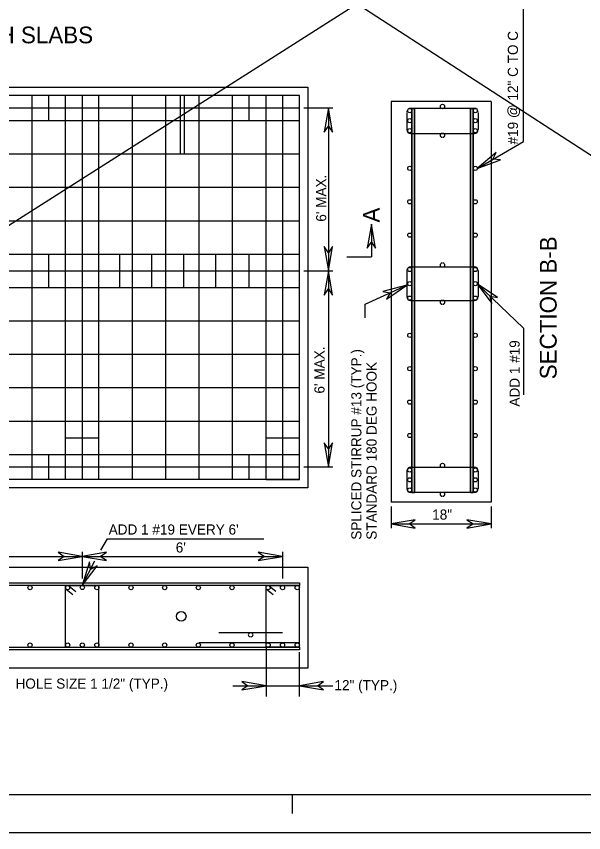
# Model space of a CAD drawing. Extents: x 212974.83 to 212977.76, y 620258.42 to 620260.25.
# Drawn here: x 212975.973 to 212976.594, y 620258.417 to 620259.312 of the extents above; entities that cross this region are included whole.
import ezdxf

# ---------------------------------------------------------------- set-up
doc = ezdxf.new("R2010")
doc.units = 0
for name, color, linetype in [('1', 7, 'Continuous'), ('10', 7, 'Continuous'), ('3', 7, 'Continuous'), ('4', 7, 'Continuous'), ('41', 7, 'Continuous'), ('5', 7, 'Continuous'), ('63', 7, 'Continuous')]:
    doc.layers.add(name, color=color, linetype=linetype)

msp = doc.modelspace()

# ---------------------------------------------------------------- linework, layer by layer
at = {"layer": '1'}
for p, q in [((212974.98381, 620258.45885), (212977.73376, 620258.45885)), ((212976.27546, 620258.43802), (212976.27546, 620258.45885)), ((212977.76493, 620258.41717), (212974.8305, 620258.41717))]:
    msp.add_line(p, q, dxfattribs=at)
for points in [[(212976.31476, 620259.21137), (212976.3102, 620259.18479), (212976.31476, 620259.19162), (212976.31932, 620259.18479)], [(212976.47794, 620259.1452), (212976.50321, 620259.1546), (212976.49501, 620259.15511), (212976.49864, 620259.16248)], [(212976.47794, 620259.1452), (212976.50321, 620259.1546), (212976.49501, 620259.15511), (212976.49864, 620259.16248)], [(212976.36188, 620259.08416), (212976.35733, 620259.05758), (212976.36188, 620259.06442), (212976.36644, 620259.05758)], [(212976.31476, 620259.03297), (212976.31932, 620259.05955), (212976.31476, 620259.05272), (212976.3102, 620259.05955)], [(212976.31476, 620259.03297), (212976.3102, 620259.00639), (212976.31476, 620259.01322), (212976.31932, 620259.00639)], [(212976.40064, 620259.01712), (212976.37456, 620259.01027), (212976.38266, 620259.00895), (212976.37833, 620259.00197)], [(212976.47794, 620259.01883), (212976.49389, 620258.99709), (212976.49214, 620259.00512), (212976.50022, 620259.00365)], [(212976.31476, 620258.81798), (212976.31932, 620258.84456), (212976.31476, 620258.83772), (212976.3102, 620258.84456)], [(212976.3834, 620258.75549), (212976.40998, 620258.75093), (212976.40315, 620258.75549), (212976.40998, 620258.76004)], [(212976.49318, 620258.75549), (212976.4666, 620258.76004), (212976.47344, 620258.75549), (212976.4666, 620258.75093)], [(212976.04521, 620258.72001), (212976.01863, 620258.72456), (212976.02547, 620258.72001), (212976.01863, 620258.71545)], [(212976.04521, 620258.72001), (212976.07179, 620258.71545), (212976.06496, 620258.72001), (212976.07179, 620258.72456)], [(212976.26457, 620258.72001), (212976.23799, 620258.72456), (212976.24482, 620258.72001), (212976.23799, 620258.71545)], [(212976.04521, 620258.68816), (212976.06137, 620258.70975), (212976.0542, 620258.70574), (212976.05325, 620258.7139)], [(212976.24648, 620258.57819), (212976.2199, 620258.58274), (212976.22674, 620258.57819), (212976.2199, 620258.57363)], [(212976.28301, 620258.57819), (212976.30959, 620258.57363), (212976.30275, 620258.57819), (212976.30959, 620258.58274)]]:
    msp.add_lwpolyline(points, close=True, dxfattribs=at)
at = {"layer": '10'}
for p, q in [((212976.28783, 620259.21137), (212976.31951, 620259.21137)), ((212976.31476, 620259.21137), (212976.31476, 620259.03297)), ((212976.28783, 620259.03297), (212976.31951, 620259.03297)), ((212976.31476, 620259.03297), (212976.31476, 620258.81798)), ((212976.35511, 620258.99643), (212976.40064, 620259.01712)), ((212976.35511, 620258.98151), (212976.35511, 620258.99643)), ((212976.28783, 620258.81798), (212976.31951, 620258.81798)), ((212976.3834, 620258.7745), (212976.3834, 620258.75074)), ((212976.49318, 620258.7745), (212976.49318, 620258.75074)), ((212976.3834, 620258.75549), (212976.49318, 620258.75549)), ((212975.82564, 620258.72001), (212976.04521, 620258.72001)), ((212976.04521, 620258.72001), (212976.26457, 620258.72001)), ((212976.24648, 620258.62046), (212976.24648, 620258.56638)), ((212976.28301, 620258.56638), (212976.28301, 620258.61507)), ((212976.20996, 620258.57819), (212976.24648, 620258.57819)), ((212976.24648, 620258.57819), (212976.28301, 620258.57819)), ((212976.28301, 620258.57819), (212976.31953, 620258.57819))]:
    msp.add_line(p, q, dxfattribs=at)
for points in [[(212976.47794, 620259.1452), (212976.52849, 620259.17454), (212976.52849, 620259.33506)], [(212976.47794, 620259.01883), (212976.52849, 620258.97002), (212976.52849, 620258.89711)], [(212976.06569, 620258.72665), (212976.07286, 620258.73902), (212976.24412, 620258.73902)], [(212976.04521, 620258.68816), (212976.05898, 620258.7151)]]:
    msp.add_lwpolyline(points, dxfattribs=at)
at = {"layer": '3'}
for p, q in [((212976.04521, 620258.7248), (212976.04521, 620258.69574)), ((212976.26457, 620258.7248), (212976.26457, 620258.69574))]:
    msp.add_line(p, q, dxfattribs=at)
at = {"layer": '4'}
for p, q in [((212976.28308, 620259.22509), (212975.28202, 620259.22509)), ((212975.99032, 620258.80425), (212975.99032, 620259.22509)), ((212976.00862, 620259.19765), (212976.00862, 620259.22509)), ((212976.06351, 620259.22509), (212976.02691, 620259.22509)), ((212976.02691, 620258.80425), (212976.02691, 620259.22509)), ((212976.04521, 620259.22509), (212976.04521, 620258.80425)), ((212976.06351, 620258.80425), (212976.06351, 620259.22509)), ((212976.1001, 620258.80425), (212976.1001, 620259.22509)), ((212976.1367, 620258.80425), (212976.1367, 620259.22509)), ((212976.15291, 620259.16105), (212976.15291, 620259.22509)), ((212976.15708, 620259.16105), (212976.15708, 620259.22509)), ((212976.17329, 620258.80425), (212976.17329, 620259.22509)), ((212976.20989, 620258.80425), (212976.20989, 620259.22509)), ((212976.22818, 620259.19765), (212976.22818, 620259.22509)), ((212976.24648, 620258.80425), (212976.24648, 620259.22509)), ((212976.24648, 620258.80425), (212976.24648, 620259.22509)), ((212976.24648, 620258.80425), (212976.24648, 620259.22509)), ((212976.26478, 620258.80425), (212976.26478, 620259.22509)), ((212976.28308, 620258.80425), (212976.28308, 620259.22509)), ((212975.29007, 620259.21137), (212976.28308, 620259.21137)), ((212976.47481, 620259.21095), (212976.40479, 620259.21095)), ((212976.40063, 620259.20611), (212976.40065, 620259.18767)), ((212976.47898, 620259.20611), (212976.47898, 620259.18767)), ((212975.29813, 620259.19765), (212976.28308, 620259.19765)), ((212976.40482, 620259.18351), (212976.47481, 620259.18351)), ((212975.3196, 620259.16105), (212976.28308, 620259.16105)), ((212975.34107, 620259.12446), (212976.28308, 620259.12446)), ((212975.36255, 620259.08786), (212976.28308, 620259.08786)), ((212975.38402, 620259.05127), (212976.28308, 620259.05127)), ((212976.00862, 620259.01467), (212976.00862, 620259.05127)), ((212976.08625, 620259.01467), (212976.08625, 620259.05127)), ((212976.12129, 620259.01467), (212976.12129, 620259.05127)), ((212976.15632, 620259.01467), (212976.15632, 620259.05127)), ((212976.19135, 620259.01467), (212976.19135, 620259.05127)), ((212976.22818, 620259.01467), (212976.22818, 620259.05127)), ((212975.39476, 620259.03297), (212976.28308, 620259.03297)), ((212976.02691, 620259.03297), (212976.06351, 620259.03297)), ((212976.40062, 620259.03296), (212976.40066, 620259.00469)), ((212976.40479, 620259.03713), (212976.47481, 620259.03713)), ((212976.47898, 620259.03296), (212976.47898, 620259.0047)), ((212975.4055, 620259.01467), (212976.28308, 620259.01467)), ((212976.40482, 620259.00053), (212976.47481, 620259.00053)), ((212975.42697, 620258.97808), (212976.28308, 620258.97808)), ((212975.44845, 620258.94148), (212976.28308, 620258.94148)), ((212975.46992, 620258.90489), (212976.28308, 620258.90489)), ((212975.4914, 620258.86829), (212976.28308, 620258.86829)), ((212976.02691, 620258.85), (212976.06351, 620258.85)), ((212976.24648, 620258.85), (212976.28308, 620258.85)), ((212975.51287, 620258.8317), (212976.28308, 620258.8317)), ((212976.00862, 620258.80425), (212976.00862, 620258.8317)), ((212976.22818, 620258.80425), (212976.22818, 620258.8317)), ((212975.52092, 620258.81798), (212976.28308, 620258.81798)), ((212976.40479, 620258.81756), (212976.47481, 620258.81756)), ((212976.40063, 620258.81339), (212976.40065, 620258.79427)), ((212976.47898, 620258.81339), (212976.47898, 620258.79428)), ((212976.28308, 620258.80425), (212975.52898, 620258.80425)), ((212976.24648, 620258.80425), (212976.28308, 620258.80425)), ((212976.29223, 620258.7951), (212976.29223, 620258.7951)), ((212976.29223, 620258.7951), (212976.29223, 620258.7951)), ((212976.47481, 620258.79011), (212976.40482, 620258.79011)), ((212975.36821, 620258.69095), (212976.28301, 620258.69095)), ((212976.28301, 620258.69095), (212976.28301, 620258.68808)), ((212976.28301, 620258.68808), (212975.36821, 620258.68808)), ((212976.02691, 620258.68808), (212976.06404, 620258.68808)), ((212976.02691, 620258.62046), (212976.02691, 620258.68808)), ((212976.02759, 620258.68414), (212976.03482, 620258.67836)), ((212976.03085, 620258.6874), (212976.03807, 620258.68162)), ((212976.06351, 620258.62046), (212976.06351, 620258.68808)), ((212976.24648, 620258.68808), (212976.28301, 620258.68808)), ((212976.24648, 620258.62046), (212976.24648, 620258.68808)), ((212976.24716, 620258.68414), (212976.25438, 620258.67836)), ((212976.25042, 620258.6874), (212976.25725, 620258.68194)), ((212976.28301, 620258.62046), (212976.28301, 620258.68808)), ((212976.26463, 620258.63608), (212976.19464, 620258.63608)), ((212975.36821, 620258.62046), (212976.28301, 620258.62046)), ((212976.02691, 620258.62046), (212976.06351, 620258.62046)), ((212976.28301, 620258.62046), (212976.24648, 620258.62046)), ((212976.28301, 620258.62046), (212976.28301, 620258.61759)), ((212976.28301, 620258.61759), (212975.36821, 620258.61759))]:
    msp.add_line(p, q, dxfattribs=at)
for points in [[(212976.40627, 620259.21095), (212976.4091, 620259.21095), (212976.4091, 620258.79011), (212976.40627, 620258.79011)], [(212976.4091, 620259.21095), (212976.40627, 620259.21095), (212976.40627, 620258.79011), (212976.4091, 620258.79011)], [(212976.47054, 620259.21095), (212976.47336, 620259.21095), (212976.47336, 620258.79011), (212976.47054, 620258.79011)], [(212976.47336, 620259.21095), (212976.47054, 620259.21095), (212976.47054, 620258.79011), (212976.47336, 620258.79011)]]:
    msp.add_lwpolyline(points, close=True, dxfattribs=at)
for centre, radius in [((212976.40395, 620259.20851), 0.00229), ((212976.40395, 620259.20851), 0.00229), ((212976.47565, 620259.20851), 0.00229), ((212976.47565, 620259.20851), 0.00229), ((212976.40397, 620259.1975), 0.00229), ((212976.40397, 620259.1975), 0.00229), ((212976.47565, 620259.1975), 0.00229), ((212976.47565, 620259.1975), 0.00229), ((212976.40398, 620259.18648), 0.00229), ((212976.40398, 620259.18648), 0.00229), ((212976.47565, 620259.18648), 0.00229), ((212976.47565, 620259.18648), 0.00229), ((212976.40398, 620259.1452), 0.00229), ((212976.40398, 620259.1452), 0.00229), ((212976.47565, 620259.1452), 0.00229), ((212976.47565, 620259.1452), 0.00229), ((212976.40398, 620259.1086), 0.00229), ((212976.40398, 620259.1086), 0.00229), ((212976.47565, 620259.1086), 0.00229), ((212976.47565, 620259.1086), 0.00229), ((212976.40398, 620259.07201), 0.00229), ((212976.40398, 620259.07201), 0.00229), ((212976.47565, 620259.07201), 0.00229), ((212976.47565, 620259.07201), 0.00229), ((212976.40395, 620259.03439), 0.00229), ((212976.40395, 620259.03439), 0.00229), ((212976.47565, 620259.03439), 0.00229), ((212976.47565, 620259.03439), 0.00229), ((212976.40398, 620259.01883), 0.00229), ((212976.40398, 620259.01883), 0.00229), ((212976.47565, 620259.01883), 0.00229), ((212976.47565, 620259.01883), 0.00229), ((212976.40398, 620259.00298), 0.00229), ((212976.40398, 620259.00298), 0.00229), ((212976.47565, 620259.00298), 0.00229), ((212976.47565, 620259.00298), 0.00229), ((212976.40398, 620258.96222), 0.00229), ((212976.40398, 620258.96222), 0.00229), ((212976.47565, 620258.96222), 0.00229), ((212976.47565, 620258.96222), 0.00229), ((212976.40398, 620258.92563), 0.00229), ((212976.40398, 620258.92563), 0.00229), ((212976.47565, 620258.92563), 0.00229), ((212976.47565, 620258.92563), 0.00229), ((212976.40398, 620258.88904), 0.00229), ((212976.40398, 620258.88904), 0.00229), ((212976.47565, 620258.88904), 0.00229), ((212976.47565, 620258.88904), 0.00229), ((212976.40398, 620258.85244), 0.00229), ((212976.40398, 620258.85244), 0.00229), ((212976.47565, 620258.85244), 0.00229), ((212976.47565, 620258.85244), 0.00229), ((212976.40395, 620258.81471), 0.00229), ((212976.40395, 620258.81471), 0.00229), ((212976.47565, 620258.81471), 0.00229), ((212976.47565, 620258.81471), 0.00229), ((212976.40398, 620258.80384), 0.00229), ((212976.40398, 620258.80384), 0.00229), ((212976.47565, 620258.80384), 0.00229), ((212976.47565, 620258.80384), 0.00229), ((212976.40398, 620258.79267), 0.00229), ((212976.40398, 620258.79267), 0.00229), ((212976.47565, 620258.79267), 0.00229), ((212976.47565, 620258.79267), 0.00229), ((212975.98798, 620258.68577), 0.0023), ((212975.98798, 620258.68577), 0.0023), ((212976.02922, 620258.68577), 0.0023), ((212976.02922, 620258.68577), 0.0023), ((212976.04521, 620258.68586), 0.0023), ((212976.04521, 620258.68586), 0.0023), ((212976.0612, 620258.68577), 0.0023), ((212976.0612, 620258.68577), 0.0023), ((212976.09861, 620258.68577), 0.0023), ((212976.09861, 620258.68577), 0.0023), ((212976.13549, 620258.68577), 0.0023), ((212976.13549, 620258.68577), 0.0023), ((212976.17237, 620258.68577), 0.0023), ((212976.17237, 620258.68577), 0.0023), ((212976.20925, 620258.68577), 0.0023), ((212976.20925, 620258.68577), 0.0023), ((212976.24879, 620258.68577), 0.0023), ((212976.24879, 620258.68577), 0.0023), ((212976.26457, 620258.68577), 0.0023), ((212976.26457, 620258.68577), 0.0023), ((212976.2807, 620258.68577), 0.0023), ((212976.2807, 620258.68577), 0.0023), ((212976.15362, 620258.65427), 0.00521), ((212975.98798, 620258.62277), 0.0023), ((212975.98798, 620258.62277), 0.0023), ((212976.02922, 620258.62277), 0.0023), ((212976.02922, 620258.62277), 0.0023), ((212976.04521, 620258.62285), 0.0023), ((212976.04521, 620258.62285), 0.0023), ((212976.0612, 620258.62277), 0.0023), ((212976.0612, 620258.62277), 0.0023), ((212976.09861, 620258.62277), 0.0023), ((212976.09861, 620258.62277), 0.0023), ((212976.13549, 620258.62277), 0.0023), ((212976.13549, 620258.62277), 0.0023), ((212976.17237, 620258.62277), 0.0023), ((212976.17237, 620258.62277), 0.0023), ((212976.20925, 620258.62277), 0.0023), ((212976.20925, 620258.62277), 0.0023), ((212976.24879, 620258.62277), 0.0023), ((212976.24879, 620258.62277), 0.0023), ((212976.26457, 620258.62277), 0.0023), ((212976.26457, 620258.62277), 0.0023), ((212976.2807, 620258.62277), 0.0023), ((212976.2807, 620258.62277), 0.0023)]:
    msp.add_circle(centre, radius, dxfattribs=at)
for centre, radius, start, end in [((212976.40479, 620259.20679), 0.00417, 90, 180.07063), ((212976.43928, 620259.21304), 0.00208, 90, 270), ((212976.44032, 620259.21304), 0.00208, 270, 90), ((212976.47481, 620259.20679), 0.00417, 0, 90), ((212976.40482, 620259.18767), 0.00417, 180.07063, 270), ((212976.4393, 620259.18142), 0.00208, 90, 270), ((212976.44034, 620259.18142), 0.00208, 270, 90), ((212976.47481, 620259.18767), 0.00417, 270, 0), ((212976.43928, 620259.03921), 0.00208, 90, 270), ((212976.44032, 620259.03921), 0.00208, 270, 90), ((212976.40479, 620259.03296), 0.00417, 90, 180.07063), ((212976.47481, 620259.03296), 0.00417, 0, 90), ((212976.40482, 620259.0047), 0.00417, 180.07063, 270), ((212976.47481, 620259.0047), 0.00417, 270, 0), ((212976.4393, 620258.99845), 0.00208, 90, 270), ((212976.44034, 620258.99845), 0.00208, 270, 90), ((212976.40479, 620258.81339), 0.00417, 90, 180.07063), ((212976.43928, 620258.81964), 0.00208, 90, 270), ((212976.44032, 620258.81964), 0.00208, 270, 90), ((212976.47481, 620258.81339), 0.00417, 0, 90), ((212976.40482, 620258.79428), 0.00417, 180.07063, 270), ((212976.4393, 620258.78803), 0.00208, 90, 270), ((212976.44034, 620258.78803), 0.00208, 270, 90), ((212976.47481, 620258.79428), 0.00417, 270, 0), ((212976.22912, 620258.634), 0.00208, 90, 270), ((212976.23016, 620258.634), 0.00208, 270, 90)]:
    msp.add_arc(centre, radius, start, end, dxfattribs=at)
at = {"layer": '41'}
msp.add_lwpolyline([(212974.83055, 620260.25049), (212977.76493, 620260.25049), (212977.76493, 620258.41717), (212974.83055, 620258.41717)], close=True, dxfattribs=at)
at = {"layer": '5'}
for p, q in [((212974.98381, 620260.20882), (212977.23377, 620258.75051)), ((212974.98381, 620258.45885), (212977.73376, 620260.20882)), ((212975.26604, 620259.23424), (212976.29223, 620259.23424)), ((212976.29223, 620259.23424), (212976.29223, 620258.7951)), ((212976.49318, 620259.21839), (212976.49318, 620258.77925)), ((212976.29223, 620258.7951), (212975.52374, 620258.7951))]:
    msp.add_line(p, q, dxfattribs=at)
at = {"layer": '63'}
for p, q in [((212976.3834, 620259.21839), (212976.3834, 620258.77925)), ((212976.49318, 620259.21839), (212976.3834, 620259.21839)), ((212976.49318, 620259.21839), (212976.49318, 620258.77925)), ((212976.36188, 620259.08416), (212976.36188, 620259.04825)), ((212976.33508, 620259.04825), (212976.36188, 620259.04825)), ((212976.49318, 620258.77925), (212976.3834, 620258.77925)), ((212975.35899, 620258.70805), (212976.29223, 620258.70805)), ((212976.29223, 620258.70805), (212976.29223, 620258.59741)), ((212976.28301, 620258.62522), (212976.17322, 620258.62522)), ((212976.29223, 620258.59741), (212975.35899, 620258.59741))]:
    msp.add_line(p, q, dxfattribs=at)

# ---------------------------------------------------------------- texts
at = {"layer": '3'}
for s, height, p in [('#19 @ 12" C TO C', 0.0111109, (212976.52247, 620259.17138)), ("6' MAX.", 0.011111, (212976.31244, 620259.08674)), ('ADD 1 #19', 0.011111, (212976.52432, 620258.88413)), ("6' MAX.", 0.011111, (212976.3106, 620258.8984)), ('SPLICED STIRRUP #13 (TYP.)', 0.0111109, (212976.35099, 620258.73822)), ('STANDARD 180 DEG HOOK', 0.0111109, (212976.36766, 620258.73822))]:
    msp.add_text(s, height=height, rotation=90, dxfattribs=at).set_placement(p)
for s, height, p in [('18"', 0.011111, (212976.42852, 620258.76024)), ("ADD 1 #19 EVERY 6'", 0.0111109, (212976.07412, 620258.74386)), ("6'", 0.011111, (212976.14762, 620258.72417)), ('HOLE SIZE 1 1/2" (TYP.)', 0.0111109, (212975.97208, 620258.57497)), ('12" (TYP.)', 0.011111, (212976.32145, 620258.57327))]:
    msp.add_text(s, height=height, dxfattribs=at).set_placement(p)
at = {"layer": '5'}
msp.add_text('PLAN OF BRIDGE APPROACH SLABS', height=0.0183332, dxfattribs=at).set_placement((212975.62112, 620259.28224))
for s, height, p in [('A', 0.01833, (212976.37105, 620259.08582)), ('SECTION B-B', 0.0183332, (212976.56485, 620258.91405))]:
    msp.add_text(s, height=height, rotation=90, dxfattribs=at).set_placement(p)

doc.saveas('drawing.dxf')
